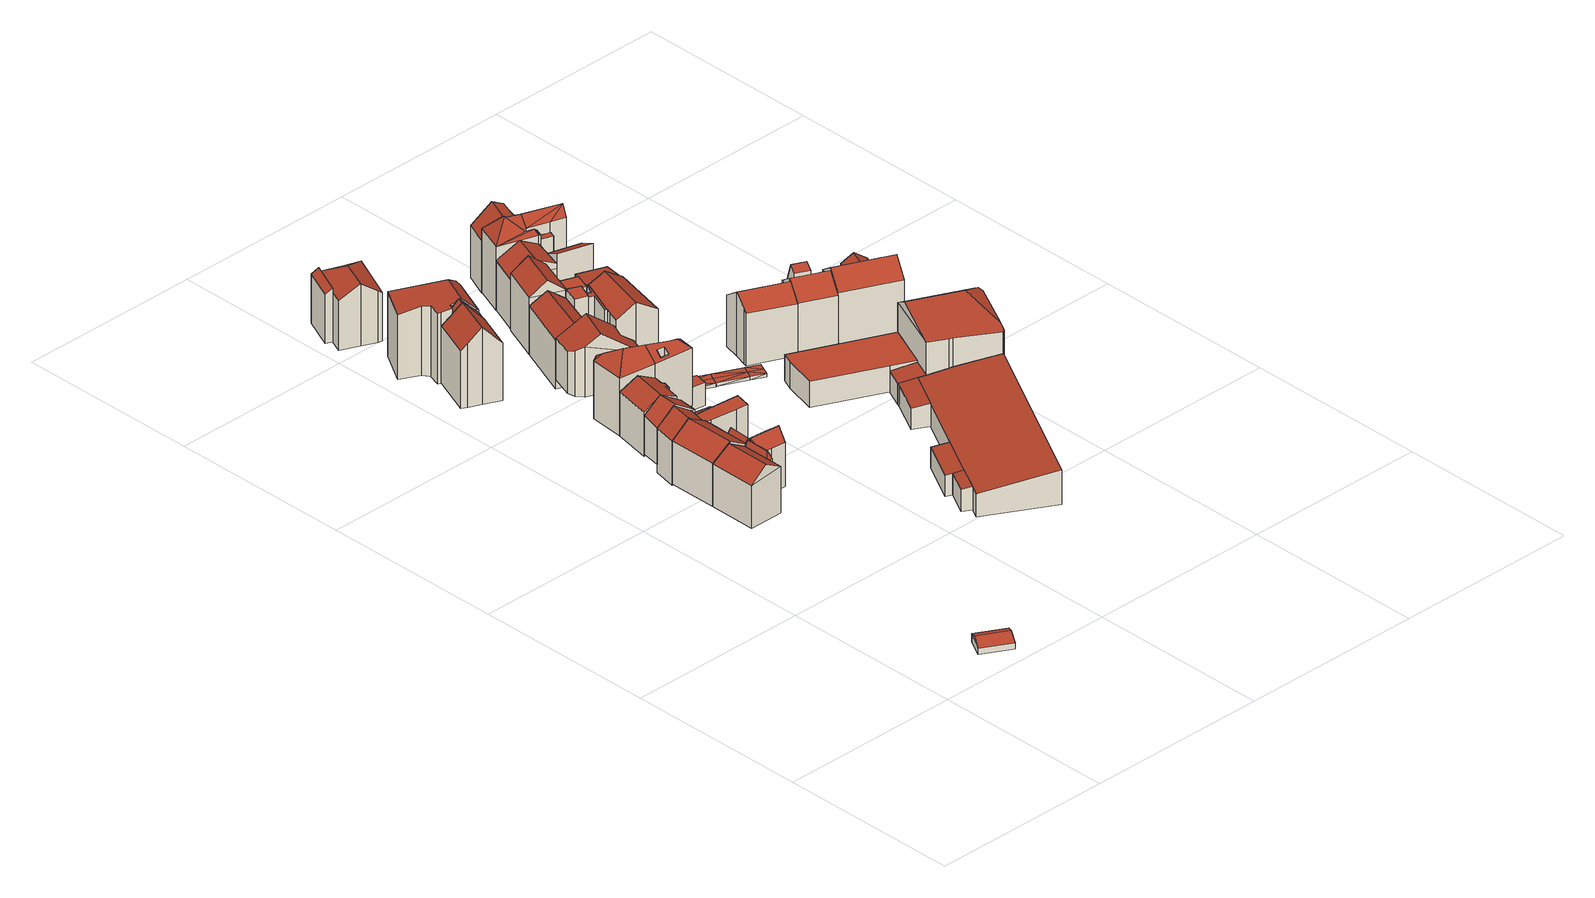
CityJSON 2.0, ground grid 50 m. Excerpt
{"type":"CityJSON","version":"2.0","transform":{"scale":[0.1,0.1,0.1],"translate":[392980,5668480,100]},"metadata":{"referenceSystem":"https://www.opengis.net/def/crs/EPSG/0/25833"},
"CityObjects":{
"building1":{"type":"Building","attributes":{"Dachtyp_tdc":"tdcGableRoof","Gemeindeschluessel":14627140,"Dachneigung":21.77,"QualitaetDacherkennung":27,"Geometrietyp2DReferenz":"3000","function":"31001_9998","roofType":"3100","measuredHeight":3},"geometry":[{"type":"MultiSurface","lod":"2","boundaries":[[[0,1,2,3]],[[1,4,5,2]],[[4,6,7,5]],[[6,0,3,7]],[[4,1,8]],[[0,6,9]],[[1,0,9,8]],[[6,4,8,9]],[[3,2,5,7]]],"semantics":{"surfaces":[{"type":"WallSurface"},{"type":"RoofSurface"},{"type":"GroundSurface"}],"values":[0,0,0,0,0,0,1,1,2]}}]},
"building2":{"type":"Building","attributes":{"Gemeindeschluessel":14627140,"Geometrietyp2DReferenz":"3000","function":"31001_9998","roofType":"9999"},"children":["building2-1","building2-2","building2-3"]},
"building2-1":{"type":"BuildingPart","attributes":{"Dachtyp_tdc":"tdcPolyFlatRoof","Dachneigung":28.81,"QualitaetDacherkennung":73,"Geometrietyp2DReferenz":"3000","roofType":"2100","measuredHeight":14.3},"parents":["building2"],"geometry":[{"type":"MultiSurface","lod":"2","boundaries":[[[10,11,12,13,14]],[[11,15,16,12]],[[15,17,18,16]],[[17,19,20,21,18]],[[19,17,15,11,10]],[[13,12,16,18,21]],[[14,20,19,10]],[[13,21,20,14]]],"semantics":{"surfaces":[{"type":"WallSurface"},{"type":"RoofSurface"},{"type":"GroundSurface"},{"type":"ClosureSurface"}],"values":[0,0,0,0,1,2,0,3]}}]},
"building2-2":{"type":"BuildingPart","attributes":{"Dachtyp_tdc":"tdcFreeFormRoof","Dachneigung":68.33,"QualitaetDacherkennung":37,"Geometrietyp2DReferenz":"3000","roofType":"5000","measuredHeight":14.23},"parents":["building2"],"geometry":[{"type":"MultiSurface","lod":"2","boundaries":[[[22,14,13,23]],[[24,25,26,27]],[[28,25,24]],[[29,28,24,20,14]],[[29,14,22]],[[28,29,22,25]],[[23,13,21,27,26]],[[27,21,20,24]],[[21,13,14,20]],[[23,26,25,22]]],"semantics":{"surfaces":[{"type":"WallSurface"},{"type":"RoofSurface"},{"type":"GroundSurface"},{"type":"ClosureSurface"}],"values":[0,0,1,1,0,1,2,0,3,3]}}]},
"building2-3":{"type":"BuildingPart","attributes":{"Dachtyp_tdc":"tdcGableRoof","Dachneigung":37.78,"QualitaetDacherkennung":64,"Geometrietyp2DReferenz":"3000","roofType":"3100","measuredHeight":15.37},"parents":["building2"],"geometry":[{"type":"MultiSurface","lod":"2","boundaries":[[[30,31,32,33]],[[31,34,22,23,32]],[[35,30,33,36]],[[34,31,37]],[[30,35,38]],[[31,30,38,37]],[[35,34,37,38]],[[33,32,23,26,36]],[[35,36,26,25,22,34]],[[25,26,23,22]]],"semantics":{"surfaces":[{"type":"WallSurface"},{"type":"RoofSurface"},{"type":"GroundSurface"},{"type":"ClosureSurface"}],"values":[0,0,0,0,0,1,1,2,0,3]}}]},
"building3":{"type":"Building","attributes":{"Gemeindeschluessel":14627140,"Geometrietyp2DReferenz":"3000","function":"31001_9998","roofType":"9999"},"children":["building3-1","building3-2","building3-3"]},
"building3-1":{"type":"BuildingPart","attributes":{"Dachtyp_tdc":"tdcPolyFlatRoof","Dachneigung":0,"QualitaetDacherkennung":39,"Geometrietyp2DReferenz":"3000","roofType":"1000","measuredHeight":10.81},"parents":["building3"],"geometry":[{"type":"MultiSurface","lod":"2","boundaries":[[[39,40,41,12]],[[42,43,44,45]],[[43,39,12,44]],[[43,42,40,39]],[[12,41,45,44]],[[45,41,40,42]]],"semantics":{"surfaces":[{"type":"WallSurface"},{"type":"RoofSurface"},{"type":"GroundSurface"},{"type":"ClosureSurface"}],"values":[0,0,0,1,2,3]}}]},
"building3-2":{"type":"BuildingPart","attributes":{"Dachtyp_tdc":"tdcGableRoof","Dachneigung":36.9,"QualitaetDacherkennung":68,"Geometrietyp2DReferenz":"3000","roofType":"3100","measuredHeight":15.71},"parents":["building3"],"geometry":[{"type":"MultiSurface","lod":"2","boundaries":[[[46,47,48,49,50]],[[47,51,32,48]],[[51,52,53,32]],[[52,54,55,53]],[[54,56,57,55]],[[56,58,59,57]],[[58,60,61,62,59]],[[54,52,51,47]],[[47,46,60,58,56,54]],[[62,49,48,32,53,55,57,59]],[[46,50,61,60]],[[50,49,62,61]]],"semantics":{"surfaces":[{"type":"WallSurface"},{"type":"RoofSurface"},{"type":"GroundSurface"},{"type":"ClosureSurface"}],"values":[0,0,0,0,0,0,0,1,1,2,0,3]}}]},
"building3-3":{"type":"BuildingPart","attributes":{"Dachtyp_tdc":"tdcFreeFormRoof","Dachneigung":72.67,"QualitaetDacherkennung":35,"Geometrietyp2DReferenz":"3000","roofType":"5000","measuredHeight":14.06},"parents":["building3"],"geometry":[{"type":"MultiSurface","lod":"2","boundaries":[[[63,50,49,41,40]],[[61,64,65,62]],[[66,64,61]],[[67,66,61,50]],[[67,50,63]],[[66,67,63,64]],[[41,49,62,65,45]],[[62,49,50,61]],[[45,65,64,63,40,42]],[[40,41,45,42]]],"semantics":{"surfaces":[{"type":"WallSurface"},{"type":"RoofSurface"},{"type":"GroundSurface"},{"type":"ClosureSurface"}],"values":[0,0,1,1,1,1,2,3,0,3]}}]},
"building4":{"type":"Building","attributes":{"Dachtyp_tdc":"tdcFreeFormRoof","Gemeindeschluessel":14627140,"Dachneigung":33.09,"QualitaetDacherkennung":61,"Geometrietyp2DReferenz":"3000","function":"31001_9998","roofType":"5000","measuredHeight":14.06},"geometry":[{"type":"MultiSurface","lod":"2","boundaries":[[[68,69,70,71]],[[69,72,73,70]],[[72,74,75,73]],[[74,76,77,75]],[[76,78,79,77]],[[78,68,71,79]],[[80,81,68,78]],[[76,74,72,69,81,80]],[[69,68,81]],[[78,76,80]],[[71,70,73,75,77,79]]],"semantics":{"surfaces":[{"type":"WallSurface"},{"type":"RoofSurface"},{"type":"GroundSurface"}],"values":[0,0,0,0,0,0,1,1,0,0,2]}}]},
"building5":{"type":"Building","attributes":{"Gemeindeschluessel":14627140,"Geometrietyp2DReferenz":"3000","function":"31001_9998","roofType":"9999"},"children":["building5-1","building5-2"]},
"building5-1":{"type":"BuildingPart","attributes":{"Dachtyp_tdc":"tdcGableRoof","Dachneigung":46.54,"QualitaetDacherkennung":65,"Geometrietyp2DReferenz":"3000","roofType":"3100","measuredHeight":21.14},"parents":["building5"],"geometry":[{"type":"MultiSurface","lod":"2","boundaries":[[[82,83,84,85]],[[83,86,87,84]],[[86,88,89,87]],[[88,90,91,89]],[[92,93,94,95,96]],[[93,82,85,94]],[[97,98,99,90,88,86,83,82]],[[82,93,92,97]],[[85,84,87,89,91,100,95,94]],[[101,98,97]],[[100,91,90,99,102]],[[102,99,98,101]],[[92,96,101,97]],[[100,102,96,95]],[[96,102,101]]],"semantics":{"surfaces":[{"type":"WallSurface"},{"type":"RoofSurface"},{"type":"GroundSurface"},{"type":"ClosureSurface"}],"values":[0,0,0,0,0,0,1,1,2,0,3,3,0,3,3]}}]},
"building5-2":{"type":"BuildingPart","attributes":{"Dachtyp_tdc":"tdcGableRoof","Dachneigung":46.47,"QualitaetDacherkennung":49,"Geometrietyp2DReferenz":"3000","roofType":"3100","measuredHeight":21.03},"parents":["building5"],"geometry":[{"type":"MultiSurface","lod":"2","boundaries":[[[103,104,105,91,90]],[[104,106,107,105]],[[106,96,95,107]],[[106,104,108]],[[104,103,109,108]],[[96,106,108,109,98,101]],[[91,105,107,95,100]],[[90,99,103]],[[91,100,102,99,90]],[[100,95,96,102]],[[109,103,99,98]],[[98,99,102,101]],[[101,102,96]]],"semantics":{"surfaces":[{"type":"WallSurface"},{"type":"RoofSurface"},{"type":"GroundSurface"},{"type":"ClosureSurface"}],"values":[0,0,0,0,1,1,2,0,3,3,0,3,3]}}]},
"building6":{"type":"Building","attributes":{"Gemeindeschluessel":14627140,"Geometrietyp2DReferenz":"3000","function":"31001_9998","roofType":"9999"},"children":["building6-1","building6-2"]},
"building6-1":{"type":"BuildingPart","attributes":{"Dachtyp_tdc":"tdcGableRoof","Dachneigung":38.22,"QualitaetDacherkennung":68,"Geometrietyp2DReferenz":"3000","roofType":"3100","measuredHeight":16.22},"parents":["building6"],"geometry":[{"type":"MultiSurface","lod":"2","boundaries":[[[110,111,112,113]],[[111,114,115,112]],[[114,78,116,115]],[[78,117,118,116]],[[117,119,120,121,118]],[[122,110,113,123,124]],[[117,78,114,111]],[[111,110,122,119,117]],[[113,112,115,116,118,121,123]],[[122,124,120,119]],[[124,123,121,120]]],"semantics":{"surfaces":[{"type":"WallSurface"},{"type":"RoofSurface"},{"type":"GroundSurface"},{"type":"ClosureSurface"}],"values":[0,0,0,0,0,0,1,1,2,0,3]}}]},
"building6-2":{"type":"BuildingPart","attributes":{"Dachtyp_tdc":"tdcPolyFlatRoof","Dachneigung":0,"QualitaetDacherkennung":61,"Geometrietyp2DReferenz":"3000","roofType":"1000","measuredHeight":10.93},"parents":["building6"],"geometry":[{"type":"MultiSurface","lod":"2","boundaries":[[[125,126,127,128]],[[126,129,130,127]],[[129,124,123,130]],[[120,131,132,121]],[[131,133,134,132]],[[133,135,136,134]],[[135,125,128,136]],[[135,133,131,120,124,129,126,125]],[[128,127,130,123,121,132,134,136]],[[121,123,124,120]]],"semantics":{"surfaces":[{"type":"WallSurface"},{"type":"RoofSurface"},{"type":"GroundSurface"},{"type":"ClosureSurface"}],"values":[0,0,0,0,0,0,0,1,2,3]}}]},
"building7":{"type":"Building","attributes":{"Dachtyp_tdc":"tdcGableRoof","Gemeindeschluessel":14627140,"Dachneigung":25.57,"QualitaetDacherkennung":84,"Geometrietyp2DReferenz":"3000","function":"31001_9998","roofType":"3100","measuredHeight":14.6},"geometry":[{"type":"MultiSurface","lod":"2","boundaries":[[[137,138,139,140]],[[138,141,142,139]],[[141,143,144,142]],[[143,145,146,144]],[[145,147,148,146]],[[147,149,150,148]],[[149,151,152,150]],[[151,153,154,152]],[[153,155,156,154]],[[155,137,140,156]],[[151,149,147,145]],[[145,143,141,138,137,155,153,151]],[[140,139,142,144,146,148,150,152,154,156]]],"semantics":{"surfaces":[{"type":"WallSurface"},{"type":"RoofSurface"},{"type":"GroundSurface"}],"values":[0,0,0,0,0,0,0,0,0,0,1,1,2]}}]},
"building8":{"type":"Building","attributes":{"Dachtyp_tdc":"tdcFreeFormRoof","Gemeindeschluessel":14627140,"Dachneigung":12.11,"QualitaetDacherkennung":19,"Geometrietyp2DReferenz":"3000","function":"31001_9998","roofType":"5000","measuredHeight":20.76},"geometry":[{"type":"MultiSurface","lod":"2","boundaries":[[[157,158,159,160]],[[158,161,162,159]],[[161,163,164,162]],[[163,165,166,164]],[[165,167,168,166]],[[167,169,170,168]],[[169,171,172,170]],[[171,173,174,172]],[[173,175,176,174]],[[175,177,178,176]],[[177,157,160,178]],[[179,180,163,161,181]],[[177,175,173,171,169,182,179,181,158,157]],[[167,165,180,179,182]],[[169,167,182]],[[165,163,180]],[[161,158,181]],[[160,159,162,164,166,168,170,172,174,176,178]]],"semantics":{"surfaces":[{"type":"WallSurface"},{"type":"RoofSurface"},{"type":"GroundSurface"}],"values":[0,0,0,0,0,0,0,0,0,0,0,1,1,1,0,0,0,2]}}]},
"building9":{"type":"Building","attributes":{"Gemeindeschluessel":14627140,"Geometrietyp2DReferenz":"3000","function":"31001_9998","roofType":"9999"},"children":["building9-1","building9-2"]},
"building9-1":{"type":"BuildingPart","attributes":{"Dachtyp_tdc":"tdcPolyFlatRoof","Dachneigung":31.42,"QualitaetDacherkennung":57,"Geometrietyp2DReferenz":"3000","roofType":"2100","measuredHeight":14.69},"parents":["building9"],"geometry":[{"type":"MultiSurface","lod":"2","boundaries":[[[183,184,185,186,187]],[[184,188,189,185]],[[188,190,191,192,189]],[[190,188,184,183]],[[186,185,189,192,193]],[[183,187,194,191,190]],[[187,186,193,194]],[[194,193,192,191]]],"semantics":{"surfaces":[{"type":"WallSurface"},{"type":"RoofSurface"},{"type":"GroundSurface"},{"type":"ClosureSurface"}],"values":[0,0,0,1,2,0,3,3]}}]},
"building9-2":{"type":"BuildingPart","attributes":{"Dachtyp_tdc":"tdcHipAndGableRoof","Dachneigung":33.36,"QualitaetDacherkennung":68,"Geometrietyp2DReferenz":"3000","roofType":"5000","measuredHeight":17.01},"parents":["building9"],"geometry":[{"type":"MultiSurface","lod":"2","boundaries":[[[195,196,197,198]],[[196,187,186,197]],[[194,191,192,193]],[[191,199,200,192]],[[199,201,202,200]],[[201,203,204,202]],[[203,205,206,204]],[[205,195,198,206]],[[201,199,191,194,207]],[[194,187,196,195,207]],[[195,205,203,201,207]],[[198,197,186,193,192,200,202,204,206]],[[193,186,187,194]]],"semantics":{"surfaces":[{"type":"WallSurface"},{"type":"RoofSurface"},{"type":"GroundSurface"},{"type":"ClosureSurface"}],"values":[0,0,0,0,0,0,0,0,1,1,1,2,3]}}]},
"building10":{"type":"Building","attributes":{"Dachtyp_tdc":"tdcFreeFormRoof","Gemeindeschluessel":14627140,"Dachneigung":38.58,"QualitaetDacherkennung":16,"Geometrietyp2DReferenz":"3000","function":"31001_9998","roofType":"5000","measuredHeight":19.74},"geometry":[{"type":"MultiSurface","lod":"2","boundaries":[[[208,209,210,211]],[[209,212,154,210]],[[213,214,215,216]],[[214,217,218,215]],[[217,219,220,218]],[[219,213,216,220]],[[212,221,150,154]],[[221,222,223,150]],[[222,224,225,223]],[[224,226,227,225]],[[226,208,211,227]],[[228,229,226,224,230,231]],[[230,224,222]],[[231,230,222,221]],[[212,228,231,221]],[[212,209,232,229,228],[213,219,217,214]],[[208,232,209]],[[232,208,226,229]],[[211,210,154,150,223,225,227],[216,215,218,220]]],"semantics":{"surfaces":[{"type":"WallSurface"},{"type":"RoofSurface"},{"type":"GroundSurface"}],"values":[0,0,0,0,0,0,0,0,0,0,0,1,1,1,1,1,1,1,2]}}]},
"building11":{"type":"Building","attributes":{"Dachtyp_tdc":"tdcPolyFlatRoof","Gemeindeschluessel":14627140,"Dachneigung":0,"QualitaetDacherkennung":41,"Geometrietyp2DReferenz":"3000","function":"31001_9998","roofType":"1000","measuredHeight":2.57},"geometry":[{"type":"MultiSurface","lod":"2","boundaries":[[[233,234,235,236]],[[234,237,238,235]],[[237,239,240,238]],[[239,241,242,240]],[[241,243,244,242]],[[243,245,246,244]],[[245,233,236,246]],[[245,243,241,239,237,234,233]],[[236,235,238,240,242,244,246]]],"semantics":{"surfaces":[{"type":"WallSurface"},{"type":"RoofSurface"},{"type":"GroundSurface"}],"values":[0,0,0,0,0,0,0,1,2]}}]},
"building12":{"type":"Building","attributes":{"Dachtyp_tdc":"tdcPolyFlatRoof","Gemeindeschluessel":14627140,"Dachneigung":28.75,"QualitaetDacherkennung":74,"Geometrietyp2DReferenz":"3000","function":"31001_9998","roofType":"2100","measuredHeight":7.41},"geometry":[{"type":"MultiSurface","lod":"2","boundaries":[[[247,248,136,249]],[[248,250,134,136]],[[250,251,252,134]],[[251,247,249,252]],[[251,250,248,247]],[[249,136,134,252]]],"semantics":{"surfaces":[{"type":"WallSurface"},{"type":"RoofSurface"},{"type":"GroundSurface"}],"values":[0,0,0,0,1,2]}}]},
"building13":{"type":"Building","attributes":{"Dachtyp_tdc":"tdcFreeFormRoof","Gemeindeschluessel":14627140,"Dachneigung":36.48,"QualitaetDacherkennung":34,"Geometrietyp2DReferenz":"3000","function":"31001_9998","roofType":"5000","measuredHeight":16.28},"geometry":[{"type":"MultiSurface","lod":"2","boundaries":[[[253,254,255,256]],[[254,257,258,255]],[[257,259,260,258]],[[259,261,262,260]],[[261,263,264,262]],[[263,265,266,264]],[[265,267,268,266]],[[267,253,256,268]],[[263,261,259,257,269,270]],[[270,269,254,253,267,265]],[[257,254,269]],[[265,263,270]],[[256,255,258,260,262,264,266,268]]],"semantics":{"surfaces":[{"type":"WallSurface"},{"type":"RoofSurface"},{"type":"GroundSurface"}],"values":[0,0,0,0,0,0,0,0,1,1,0,0,2]}}]},
"building14":{"type":"Building","attributes":{"Dachtyp_tdc":"tdcPolyFlatRoof","Gemeindeschluessel":14627140,"Dachneigung":0,"QualitaetDacherkennung":55,"Geometrietyp2DReferenz":"3000","function":"31001_9998","roofType":"1000","measuredHeight":6.31},"geometry":[{"type":"MultiSurface","lod":"2","boundaries":[[[271,272,273,274]],[[272,275,276,273]],[[275,277,278,276]],[[277,271,274,278]],[[277,275,272,271]],[[274,273,276,278]]],"semantics":{"surfaces":[{"type":"WallSurface"},{"type":"RoofSurface"},{"type":"GroundSurface"}],"values":[0,0,0,0,1,2]}}]},
"building15":{"type":"Building","attributes":{"Gemeindeschluessel":14627140,"Geometrietyp2DReferenz":"3000","function":"31001_9998","roofType":"9999"},"children":["building15-1","building15-2","building15-3","building15-4","building15-5"]},
"building15-1":{"type":"BuildingPart","attributes":{"Dachtyp_tdc":"tdcFreeFormRoof","Dachneigung":35.3,"QualitaetDacherkennung":29,"Geometrietyp2DReferenz":"3000","roofType":"5000","measuredHeight":16.73},"parents":["building15"],"geometry":[{"type":"MultiSurface","lod":"2","boundaries":[[[279,280,281,282]],[[283,284,285,286,287]],[[288,289,290,291,292]],[[289,293,294,290]],[[293,295,296,294]],[[295,279,282,296]],[[289,288,284,283,280,279]],[[279,295,293,289]],[[282,281,287,286,291,290,294,296]],[[287,281,280,283]],[[292,285,284,288]],[[292,291,286,285]]],"semantics":{"surfaces":[{"type":"WallSurface"},{"type":"RoofSurface"},{"type":"GroundSurface"},{"type":"ClosureSurface"}],"values":[0,0,0,0,0,0,1,1,2,3,0,3]}}]},
"building15-2":{"type":"BuildingPart","attributes":{"Dachtyp_tdc":"tdcPolyFlatRoof","Dachneigung":0,"QualitaetDacherkennung":29,"Geometrietyp2DReferenz":"3000","roofType":"1000","measuredHeight":15.89},"parents":["building15"],"geometry":[{"type":"MultiSurface","lod":"2","boundaries":[[[297,298,299,281,280]],[[298,300,301,302,299]],[[303,304,283,287,305,306]],[[304,303,300,298,297]],[[281,299,302,305,287]],[[306,301,300,303]],[[306,305,302,301]],[[280,283,304,297]],[[280,281,287,283]]],"semantics":{"surfaces":[{"type":"WallSurface"},{"type":"RoofSurface"},{"type":"GroundSurface"},{"type":"ClosureSurface"}],"values":[0,0,0,1,2,0,3,0,3]}}]},
"building15-3":{"type":"BuildingPart","attributes":{"Dachtyp_tdc":"tdcGableRoof","Dachneigung":31.24,"QualitaetDacherkennung":73,"Geometrietyp2DReferenz":"3000","roofType":"3100","measuredHeight":18.32},"parents":["building15"],"geometry":[{"type":"MultiSurface","lod":"2","boundaries":[[[307,308,309,310]],[[308,311,312,309]],[[311,313,314,312]],[[313,315,316,314]],[[315,317,318,319,316]],[[320,321,322,323,324]],[[315,313,311,308]],[[308,307,321,320,317,315]],[[322,310,309,312,314,316,319,323]],[[310,322,321,307]],[[324,318,317,320]],[[324,323,319,318]]],"semantics":{"surfaces":[{"type":"WallSurface"},{"type":"RoofSurface"},{"type":"GroundSurface"},{"type":"ClosureSurface"}],"values":[0,0,0,0,0,0,1,1,2,3,0,3]}}]},
"building15-4":{"type":"BuildingPart","attributes":{"Dachtyp_tdc":"tdcPolyFlatRoof","Dachneigung":3.16,"QualitaetDacherkennung":41,"Geometrietyp2DReferenz":"3000","roofType":"2100","measuredHeight":15.75},"parents":["building15"],"geometry":[{"type":"MultiSurface","lod":"2","boundaries":[[[301,325,326,302]],[[325,327,328,326]],[[327,329,307,310,328]],[[330,331,322,321]],[[330,332,333,331]],[[332,306,305,333]],[[306,332,330,321,329,327,325,301]],[[302,326,328,310,322,331,333,305]],[[321,307,329]],[[321,322,310,307]],[[302,305,306,301]]],"semantics":{"surfaces":[{"type":"WallSurface"},{"type":"RoofSurface"},{"type":"GroundSurface"},{"type":"ClosureSurface"}],"values":[0,0,0,0,0,0,1,2,0,3,3]}}]},
"building15-5":{"type":"BuildingPart","attributes":{"Dachtyp_tdc":"tdcPolyFlatRoof","Dachneigung":0,"QualitaetDacherkennung":55,"Geometrietyp2DReferenz":"3000","roofType":"1000","measuredHeight":6.3},"parents":["building15"],"geometry":[{"type":"MultiSurface","lod":"2","boundaries":[[[318,334,335,319]],[[334,292,291,335]],[[285,324,323,286]],[[285,292,334,318,324]],[[323,319,335,291,286]],[[319,323,324,318]],[[286,291,292,285]]],"semantics":{"surfaces":[{"type":"WallSurface"},{"type":"RoofSurface"},{"type":"GroundSurface"},{"type":"ClosureSurface"}],"values":[0,0,0,1,2,3,3]}}]},
"building16":{"type":"Building","attributes":{"BodenHoehe":102.98,"gemHoehe":0,"BauwerkHoehe":1,"Breite":4,"Gemeindeschluessel":"14627140","Geometrietyp2DReferenz":"3000","function":"53001_1800","measuredHeight":1},"geometry":[{"type":"MultiSurface","lod":"2","boundaries":[[[336,337,338]],[[338,337,339]],[[340,341,338]],[[338,341,336]],[[342,343,344]],[[344,343,340]],[[340,343,341]],[[345,342,346]],[[346,342,344]],[[338,339,347]],[[347,339,348]],[[340,338,349]],[[349,338,347]],[[344,340,349]],[[344,349,350]],[[346,344,351]],[[351,344,350]],[[339,337,352]],[[339,352,353]],[[337,336,354]],[[337,354,352]],[[336,341,355]],[[336,355,354]],[[341,343,356]],[[341,356,355]],[[343,342,357]],[[343,357,356]],[[342,345,358]],[[342,358,357]],[[345,346,359]],[[345,359,358]],[[346,351,360]],[[346,360,359]],[[351,350,361]],[[351,361,360]],[[350,349,362]],[[350,362,361]],[[349,347,363]],[[349,363,362]],[[347,348,364]],[[347,364,363]],[[348,339,353]],[[348,353,364]],[[365,352,354]],[[353,352,365]],[[365,355,366]],[[354,355,365]],[[367,356,357]],[[366,356,367]],[[355,356,366]],[[359,357,358]],[[367,357,359]],[[363,353,365]],[[364,353,363]],[[362,365,366]],[[363,365,362]],[[362,366,367]],[[361,362,367]],[[360,367,359]],[[361,367,360]]],"semantics":{"surfaces":[{"type":"RoofSurface"},{"type":"WallSurface"},{"type":"GroundSurface"}],"values":[0,0,0,0,0,0,0,0,0,0,0,0,0,0,0,0,0,1,1,1,1,1,1,1,1,1,1,1,1,1,1,1,1,1,1,1,1,1,1,1,1,1,1,2,2,2,2,2,2,2,2,2,2,2,2,2,2,2,2,2]}}]},
"building17":{"type":"Building","attributes":{"Gemeindeschluessel":14627140,"Geometrietyp2DReferenz":"3000","function":"31001_9998","roofType":"9999"},"children":["building17-1","building17-2","building17-3","building17-4"]},
"building17-1":{"type":"BuildingPart","attributes":{"Dachtyp_tdc":"tdcPolyFlatRoof","Dachneigung":4.3,"QualitaetDacherkennung":69,"Geometrietyp2DReferenz":"3000","roofType":"2100","measuredHeight":15.2},"parents":["building17"],"geometry":[{"type":"MultiSurface","lod":"2","boundaries":[[[368,369,328,312]],[[370,371,372,373]],[[371,374,375,372]],[[374,376,377,375]],[[376,368,312,377]],[[376,374,371,370,369,368]],[[312,328,373,372,375,377]],[[370,373,328,369]]],"semantics":{"surfaces":[{"type":"WallSurface"},{"type":"RoofSurface"},{"type":"GroundSurface"},{"type":"ClosureSurface"}],"values":[0,0,0,0,0,1,2,3]}}]},
"building17-2":{"type":"BuildingPart","attributes":{"Dachtyp_tdc":"tdcPolyFlatRoof","Dachneigung":0,"QualitaetDacherkennung":63,"Geometrietyp2DReferenz":"3000","roofType":"1000","measuredHeight":15.25},"parents":["building17"],"geometry":[{"type":"MultiSurface","lod":"2","boundaries":[[[378,379,299,328,369]],[[379,380,381,299]],[[382,383,370,373,384]],[[382,380,379,378,383]],[[373,328,299,381,384]],[[369,370,383,378]],[[369,328,373,370]],[[384,381,380,382]]],"semantics":{"surfaces":[{"type":"WallSurface"},{"type":"RoofSurface"},{"type":"GroundSurface"},{"type":"ClosureSurface"}],"values":[0,0,0,1,2,0,3,3]}}]},
"building17-3":{"type":"BuildingPart","attributes":{"Dachtyp_tdc":"tdcGableRoof","Dachneigung":37.67,"QualitaetDacherkennung":67,"Geometrietyp2DReferenz":"3000","roofType":"3100","measuredHeight":19.13},"parents":["building17"],"geometry":[{"type":"MultiSurface","lod":"2","boundaries":[[[385,386,387,296]],[[386,388,389,390,387]],[[391,385,296,381,380]],[[388,386,392]],[[385,391,393]],[[386,385,393,392]],[[391,388,392,393]],[[296,387,390,394,384,381]],[[391,380,382,384,394,395,389,388]],[[380,381,384,382]],[[395,394,390,389]]],"semantics":{"surfaces":[{"type":"WallSurface"},{"type":"RoofSurface"},{"type":"GroundSurface"},{"type":"ClosureSurface"}],"values":[0,0,0,0,0,1,1,2,0,3,3]}}]},
"building17-4":{"type":"BuildingPart","attributes":{"Dachtyp_tdc":"tdcPolyFlatRoof","Dachneigung":5.45,"QualitaetDacherkennung":50,"Geometrietyp2DReferenz":"3000","roofType":"2100","measuredHeight":6.09},"parents":["building17"],"geometry":[{"type":"MultiSurface","lod":"2","boundaries":[[[389,396,397,390]],[[396,398,399,397]],[[398,400,401,399]],[[400,395,394,401]],[[400,398,396,389,395]],[[394,390,397,399,401]],[[390,394,395,389]]],"semantics":{"surfaces":[{"type":"WallSurface"},{"type":"RoofSurface"},{"type":"GroundSurface"},{"type":"ClosureSurface"}],"values":[0,0,0,0,1,2,3]}}]},
"building18":{"type":"Building","attributes":{"Gemeindeschluessel":14627140,"Geometrietyp2DReferenz":"3000","function":"31001_9998","roofType":"9999"},"children":["building18-1","building18-2","building18-3","building18-4","building18-5","building18-6"]},
"building18-1":{"type":"BuildingPart","attributes":{"Dachtyp_tdc":"tdcPolyFlatRoof","Dachneigung":8.25,"QualitaetDacherkennung":83,"Geometrietyp2DReferenz":"3000","roofType":"2100","measuredHeight":6.39},"parents":["building18"],"geometry":[{"type":"MultiSurface","lod":"2","boundaries":[[[402,403,404,405]],[[403,406,407,404]],[[408,402,405,409]],[[408,410,406,403,402]],[[405,404,407,411,409]],[[411,407,406,410]],[[409,411,410,408]]],"semantics":{"surfaces":[{"type":"WallSurface"},{"type":"RoofSurface"},{"type":"GroundSurface"},{"type":"ClosureSurface"}],"values":[0,0,0,1,2,3,3]}}]},
"building18-2":{"type":"BuildingPart","attributes":{"Dachtyp_tdc":"tdcPolyFlatRoof","Dachneigung":8.52,"QualitaetDacherkennung":74,"Geometrietyp2DReferenz":"3000","roofType":"2100","measuredHeight":6.43},"parents":["building18"],"geometry":[{"type":"MultiSurface","lod":"2","boundaries":[[[412,413,414,415]],[[412,416,417,413]],[[418,416,412,415]],[[414,413,417,419]],[[418,419,417,416]],[[414,419,418,415]]],"semantics":{"surfaces":[{"type":"WallSurface"},{"type":"RoofSurface"},{"type":"GroundSurface"},{"type":"ClosureSurface"}],"values":[0,0,1,2,3,3]}}]},
"building18-3":{"type":"BuildingPart","attributes":{"Dachtyp_tdc":"tdcPolyFlatRoof","Dachneigung":0,"QualitaetDacherkennung":78,"Geometrietyp2DReferenz":"3000","roofType":"1000","measuredHeight":7.14},"parents":["building18"],"geometry":[{"type":"MultiSurface","lod":"2","boundaries":[[[420,421,422,423]],[[421,424,425,422]],[[424,426,427,425]],[[426,428,429,430,427]],[[431,420,423,432,433]],[[431,428,426,424,421,420]],[[423,422,425,427,430,432]],[[433,429,428,431]],[[433,432,430,429]]],"semantics":{"surfaces":[{"type":"WallSurface"},{"type":"RoofSurface"},{"type":"GroundSurface"},{"type":"ClosureSurface"}],"values":[0,0,0,0,0,1,2,0,3]}}]},
"building18-4":{"type":"BuildingPart","attributes":{"Dachtyp_tdc":"tdcPolyFlatRoof","Dachneigung":8.32,"QualitaetDacherkennung":79,"Geometrietyp2DReferenz":"3000","roofType":"2100","measuredHeight":6.4},"parents":["building18"],"geometry":[{"type":"MultiSurface","lod":"2","boundaries":[[[416,434,435,417]],[[434,436,437,435]],[[436,438,439,437]],[[438,436,434,416,418]],[[419,417,435,437,439]],[[416,417,419,418]],[[439,438,418,419]]],"semantics":{"surfaces":[{"type":"WallSurface"},{"type":"RoofSurface"},{"type":"GroundSurface"},{"type":"ClosureSurface"}],"values":[0,0,0,1,2,3,3]}}]},
"building18-5":{"type":"BuildingPart","attributes":{"Dachtyp_tdc":"tdcPolyFlatRoof","Dachneigung":8.35,"QualitaetDacherkennung":74,"Geometrietyp2DReferenz":"3000","roofType":"2100","measuredHeight":6.73},"parents":["building18"],"geometry":[{"type":"MultiSurface","lod":"2","boundaries":[[[433,432,407,406]],[[429,440,441,430]],[[440,429,433,406]],[[407,432,430,441,411]],[[430,432,433,429]],[[406,410,440]],[[406,407,411,410]],[[410,411,441,440]]],"semantics":{"surfaces":[{"type":"WallSurface"},{"type":"RoofSurface"},{"type":"GroundSurface"},{"type":"ClosureSurface"}],"values":[0,0,1,2,3,0,3,3]}}]},
"building18-6":{"type":"BuildingPart","attributes":{"Dachtyp_tdc":"tdcPolyFlatRoof","Dachneigung":8.43,"QualitaetDacherkennung":93,"Geometrietyp2DReferenz":"3000","roofType":"2100","measuredHeight":9.45},"parents":["building18"],"geometry":[{"type":"MultiSurface","lod":"2","boundaries":[[[442,443,444,445]],[[443,415,414,444]],[[408,409,439,438]],[[440,446,447,441]],[[446,448,449,447]],[[448,450,451,449]],[[450,442,445,451]],[[450,448,446,440,410,408,438,418,415,443,442]],[[445,444,414,419,439,409,411,441,447,449,451]],[[419,414,415,418]],[[438,439,419,418]],[[410,411,409,408]],[[441,411,410,440]]],"semantics":{"surfaces":[{"type":"WallSurface"},{"type":"RoofSurface"},{"type":"GroundSurface"},{"type":"ClosureSurface"}],"values":[0,0,0,0,0,0,0,1,2,3,3,3,3]}}]},
"building19":{"type":"Building","attributes":{"Gemeindeschluessel":14627140,"Geometrietyp2DReferenz":"3000","function":"31001_9998","roofType":"9999"},"children":["building19-1","building19-2"]},
"building19-1":{"type":"BuildingPart","attributes":{"Dachtyp_tdc":"tdcPolyFlatRoof","Dachneigung":28.2,"QualitaetDacherkennung":60,"Geometrietyp2DReferenz":"3000","roofType":"2100","measuredHeight":17.48},"parents":["building19"],"geometry":[{"type":"MultiSurface","lod":"2","boundaries":[[[452,453,454,455]],[[453,456,457,458,459,454]],[[460,452,455,461,462]],[[460,463,456,453,452]],[[455,454,459,461]],[[463,457,456]],[[462,461,459,458]],[[460,462,458,457,463]]],"semantics":{"surfaces":[{"type":"WallSurface"},{"type":"RoofSurface"},{"type":"GroundSurface"},{"type":"ClosureSurface"}],"values":[0,0,0,1,2,0,3,3]}}]},
"building19-2":{"type":"BuildingPart","attributes":{"Dachtyp_tdc":"tdcGableRoof","Dachneigung":31.16,"QualitaetDacherkennung":48,"Geometrietyp2DReferenz":"3000","roofType":"3100","measuredHeight":17.23},"parents":["building19"],"geometry":[{"type":"MultiSurface","lod":"2","boundaries":[[[464,465,466,467]],[[465,462,461,466]],[[458,468,469,459]],[[468,464,467,469]],[[468,470,471,472]],[[473,474,471,470,457,463]],[[458,457,470,468]],[[465,474,473,460,462]],[[464,472,471,474,465]],[[468,472,464]],[[467,466,461,459,469]],[[459,461,462,458]],[[463,460,473]],[[462,460,463,457,458]]],"semantics":{"surfaces":[{"type":"WallSurface"},{"type":"RoofSurface"},{"type":"GroundSurface"},{"type":"ClosureSurface"}],"values":[0,0,0,0,1,1,0,0,0,0,2,3,0,3]}}]},
"building20":{"type":"Building","attributes":{"Dachtyp_tdc":"tdcFreeFormRoof","Gemeindeschluessel":14627140,"Dachneigung":49.47,"QualitaetDacherkennung":20,"Geometrietyp2DReferenz":"3000","function":"31001_9998","roofType":"5000","measuredHeight":22.14},"geometry":[{"type":"MultiSurface","lod":"2","boundaries":[[[475,476,477,478]],[[476,479,480,477]],[[479,481,482,480]],[[481,483,484,482]],[[483,485,486,484]],[[485,487,488,486]],[[487,489,490,488]],[[489,491,492,490]],[[491,493,494,492]],[[493,495,496,494]],[[495,497,498,496]],[[497,475,478,498]],[[475,499,500]],[[475,501,499]],[[497,501,475]],[[501,497,495]],[[501,495,493]],[[499,501,493,491]],[[502,503,500,499,491,489]],[[504,502,489,487]],[[487,505,504]],[[485,505,487]],[[505,485,483]],[[505,483,481]],[[481,504,505]],[[481,502,504]],[[479,502,481]],[[502,476,503]],[[476,502,479]],[[500,503,476,475]],[[478,477,480,482,484,486,488,490,492,494,496,498]]],"semantics":{"surfaces":[{"type":"WallSurface"},{"type":"RoofSurface"},{"type":"GroundSurface"}],"values":[0,0,0,0,0,0,0,0,0,0,0,0,1,1,1,1,1,1,1,1,1,1,1,0,1,1,1,1,1,1,2]}}]},
"building21":{"type":"Building","attributes":{"Dachtyp_tdc":"tdcGableRoof","Gemeindeschluessel":14627140,"Dachneigung":35.73,"QualitaetDacherkennung":71,"Geometrietyp2DReferenz":"3000","function":"31001_9998","roofType":"3100","measuredHeight":17.59},"geometry":[{"type":"MultiSurface","lod":"2","boundaries":[[[506,507,508,509]],[[507,510,511,508]],[[510,512,513,511]],[[512,514,515,513]],[[514,516,517,515]],[[516,518,519,517]],[[518,520,521,519]],[[520,522,523,521]],[[522,524,525,523]],[[524,526,527,525]],[[526,506,509,527]],[[522,520,518,516,514]],[[514,512,510,507,506,526,524,522]],[[509,508,511,513,515,517,519,521,523,525,527]]],"semantics":{"surfaces":[{"type":"WallSurface"},{"type":"RoofSurface"},{"type":"GroundSurface"}],"values":[0,0,0,0,0,0,0,0,0,0,0,1,1,2]}}]},
"building22":{"type":"Building","attributes":{"Dachtyp_tdc":"tdcPolyFlatRoof","Gemeindeschluessel":14627140,"Dachneigung":0,"QualitaetDacherkennung":0,"Geometrietyp2DReferenz":"3000","BezugspunktDach":"2000","function":"31001_9998","measuredHeight":11.9},"geometry":[{"type":"MultiSurface","lod":"2","boundaries":[[[528,529,530,531,532]],[[532,531,533,534]],[[531,530,535,533]],[[530,529,536,535]],[[529,528,537,536]],[[528,532,534,537]],[[534,533,535,536,537]]],"semantics":{"surfaces":[{"type":"RoofSurface"},{"type":"WallSurface"},{"type":"GroundSurface"}],"values":[0,1,1,1,1,1,2]}}]},
"building23":{"type":"Building","attributes":{"Dachtyp_tdc":"tdcPolyFlatRoof","Gemeindeschluessel":14627140,"Dachneigung":0,"QualitaetDacherkennung":29,"Geometrietyp2DReferenz":"3000","function":"31001_9998","roofType":"1000","measuredHeight":2.52},"geometry":[{"type":"MultiSurface","lod":"2","boundaries":[[[538,539,540,541]],[[539,542,543,540]],[[542,544,545,543]],[[544,538,541,545]],[[544,542,539,538]],[[541,540,543,545]]],"semantics":{"surfaces":[{"type":"WallSurface"},{"type":"RoofSurface"},{"type":"GroundSurface"}],"values":[0,0,0,0,1,2]}}]},
"building24":{"type":"Building","attributes":{"Gemeindeschluessel":14627140,"Geometrietyp2DReferenz":"3000","function":"31001_9998","roofType":"9999"},"children":["building24-1","building24-2","building24-3"]},
"building24-1":{"type":"BuildingPart","attributes":{"Dachtyp_tdc":"tdcPolyFlatRoof","Dachneigung":0,"QualitaetDacherkennung":56,"Geometrietyp2DReferenz":"3000","roofType":"1000","measuredHeight":9.09},"parents":["building24"],"geometry":[{"type":"MultiSurface","lod":"2","boundaries":[[[546,547,548,549]],[[547,550,551,548]],[[552,553,554,555]],[[553,546,549,554]],[[553,552,550,547,546]],[[549,548,551,555,554]],[[555,551,550,552]]],"semantics":{"surfaces":[{"type":"WallSurface"},{"type":"RoofSurface"},{"type":"GroundSurface"},{"type":"ClosureSurface"}],"values":[0,0,0,0,1,2,3]}}]},
"building24-2":{"type":"BuildingPart","attributes":{"Dachtyp_tdc":"tdcPolyFlatRoof","Dachneigung":0,"QualitaetDacherkennung":25,"Geometrietyp2DReferenz":"3000","roofType":"1000","measuredHeight":11.87},"parents":["building24"],"geometry":[{"type":"MultiSurface","lod":"2","boundaries":[[[556,557,558,551,550]],[[559,560,561,562]],[[560,563,552,555,561]],[[563,560,559,557,556]],[[551,558,562,561,555]],[[562,558,557,559]],[[550,552,563,556]],[[550,551,555,552]]],"semantics":{"surfaces":[{"type":"WallSurface"},{"type":"RoofSurface"},{"type":"GroundSurface"},{"type":"ClosureSurface"}],"values":[0,0,0,1,2,3,0,3]}}]},
"building24-3":{"type":"BuildingPart","attributes":{"Dachtyp_tdc":"tdcGableRoof","Dachneigung":44.47,"QualitaetDacherkennung":79,"Geometrietyp2DReferenz":"3000","roofType":"3100","measuredHeight":19.52},"parents":["building24"],"geometry":[{"type":"MultiSurface","lod":"2","boundaries":[[[564,565,566,567]],[[565,568,569,566]],[[568,570,571,569]],[[570,572,573,571]],[[572,574,575,573]],[[574,576,577,575]],[[576,578,559,562,577]],[[579,564,567,558,557]],[[576,574,572,570]],[[570,568,565,564,579,578,576]],[[567,566,569,571,573,575,577,562,558]],[[579,557,559,578]],[[557,558,562,559]]],"semantics":{"surfaces":[{"type":"WallSurface"},{"type":"RoofSurface"},{"type":"GroundSurface"},{"type":"ClosureSurface"}],"values":[0,0,0,0,0,0,0,0,1,1,2,0,3]}}]},
"building25":{"type":"Building","attributes":{"Gemeindeschluessel":14627140,"Geometrietyp2DReferenz":"3000","function":"31001_9998","roofType":"9999"},"children":["building25-1","building25-2"]},
"building25-1":{"type":"BuildingPart","attributes":{"Dachtyp_tdc":"tdcGableRoof","Dachneigung":33.99,"QualitaetDacherkennung":68,"Geometrietyp2DReferenz":"3000","roofType":"3100","measuredHeight":17.73},"parents":["building25"],"geometry":[{"type":"MultiSurface","lod":"2","boundaries":[[[580,581,582]],[[580,583,584,581]],[[583,585,586,584]],[[585,587,588,586]],[[587,589,590,588]],[[589,591,592,590]],[[591,593,594,592]],[[593,595,596,594]],[[595,597,598,596]],[[597,599,600,601,598]],[[593,591,589,587,585]],[[585,583,580,599,597,595,593]],[[601,581,584,586,588,590,592,594,596,598]],[[582,581,601,600]],[[582,600,599,580]]],"semantics":{"surfaces":[{"type":"WallSurface"},{"type":"RoofSurface"},{"type":"GroundSurface"},{"type":"ClosureSurface"}],"values":[0,0,0,0,0,0,0,0,0,0,1,1,2,3,3]}}]},
"building25-2":{"type":"BuildingPart","attributes":{"Dachtyp_tdc":"tdcGableRoof","Dachneigung":66.79,"QualitaetDacherkennung":12,"Geometrietyp2DReferenz":"3000","roofType":"3100","measuredHeight":16.25},"parents":["building25"],"geometry":[{"type":"MultiSurface","lod":"2","boundaries":[[[602,582,581,603]],[[600,604,605,601]],[[604,602,603,605]],[[602,604,606,607]],[[608,609,607,606]],[[609,580,582]],[[602,607,609,582]],[[600,599,608,606,604]],[[603,581,601,605]],[[601,581,582,600]],[[599,580,609,608]],[[582,580,599,600]]],"semantics":{"surfaces":[{"type":"WallSurface"},{"type":"RoofSurface"},{"type":"GroundSurface"},{"type":"ClosureSurface"}],"values":[0,0,0,1,1,0,0,0,2,3,0,3]}}]},
"building26":{"type":"Building","attributes":{"Dachtyp_tdc":"tdcFreeFormRoof","Gemeindeschluessel":14627140,"Dachneigung":10.14,"QualitaetDacherkennung":28,"Geometrietyp2DReferenz":"3000","function":"31001_9998","roofType":"5000","measuredHeight":18.14},"geometry":[{"type":"MultiSurface","lod":"2","boundaries":[[[610,611,612,427]],[[611,613,614,612]],[[613,615,616,614]],[[615,617,618,616]],[[617,619,451,618]],[[619,620,449,451]],[[620,621,447,449]],[[621,622,441,447]],[[622,610,427,441]],[[615,623,624,625]],[[624,623,613,611,610,626]],[[617,625,624,626,622,621,620,619]],[[615,613,623]],[[617,615,625]],[[610,622,626]],[[427,612,614,616,618,451,449,447,441]]],"semantics":{"surfaces":[{"type":"WallSurface"},{"type":"RoofSurface"},{"type":"GroundSurface"}],"values":[0,0,0,0,0,0,0,0,0,1,1,1,0,0,0,2]}}]},
"building27":{"type":"Building","attributes":{"Dachtyp_tdc":"tdcFreeFormRoof","Gemeindeschluessel":14627140,"Dachneigung":35.53,"QualitaetDacherkennung":49,"Geometrietyp2DReferenz":"3000","function":"31001_9998","roofType":"5000","measuredHeight":18.7},"geometry":[{"type":"MultiSurface","lod":"2","boundaries":[[[627,628,629,584]],[[628,630,631,629]],[[630,632,633,631]],[[632,634,635,633]],[[634,636,637,635]],[[636,638,639,637]],[[638,640,590,639]],[[640,641,588,590]],[[641,627,584,588]],[[641,642,627]],[[642,641,640]],[[643,644,642,640,638]],[[643,638,636]],[[645,644,643,636,634]],[[646,645,634,632]],[[646,632,630]],[[644,645,646,630,628]],[[642,644,628,627]],[[584,629,631,633,635,637,639,590,588]]],"semantics":{"surfaces":[{"type":"WallSurface"},{"type":"RoofSurface"},{"type":"GroundSurface"}],"values":[0,0,0,0,0,0,0,0,0,0,0,1,0,1,1,0,1,1,2]}}]}
},
"vertices":[
[225,5,59],[148,48,59],[148,48,42],[225,5,42],[175,96,66],[175,96,42],[252,53,66],[252,53,42],[165,77,72],[241,34,72],
[290,941,160],[374,933,160],[374,933,17],[290,941,17],[290,941,137],[358,896,138],[358,896,17],[317,899,138],[317,899,17],[290,902,138],[290,902,137],[290,902,17],
[272,943,137],[272,943,17],[289,868,137],[272,868,137],[272,868,17],[289,868,17],[281,877,159],[281,942,159],
[178,823,134],[179,952,134],[179,952,17],[178,823,17],[272,943,145],[272,823,145],[272,823,17],[226,947,171],[225,823,171],
[374,933,125],[297,941,125],[297,941,17],[298,983,125],[390,975,125],[390,975,17],[298,983,17],
[283,942,145],[231,947,174],[231,947,17],[283,942,17],[283,942,134],[179,952,135],[180,1086,135],[180,1086,17],[232,1085,174],[232,1085,17],[284,1083,145],[284,1083,17],[284,1048,145],[284,1048,17],[283,1014,145],[283,1014,134],[283,1014,17],
[297,941,134],[298,1014,134],[298,1014,17],[291,1007,158],[290,949,157],
[205,1203,139],[307,1200,140],[307,1200,34],[205,1203,34],[312,1200,137],[312,1200,34],[319,1200,132],[319,1200,34],[308,1142,137],[308,1142,34],[194,1150,134],[194,1150,34],[250,1146,175],[254,1201,175],
[84,1613,247],[52,1627,210],[52,1627,35],[84,1613,35],[37,1636,191],[37,1636,35],[81,1745,191],[81,1745,35],[104,1732,219],[104,1732,35],[171,1695,193],[130,1592,193],[130,1592,35],[171,1695,35],[171,1695,191],[127,1720,247],[126,1720,245],[105,1732,221],[127,1720,35],[127,1720,244],[127,1720,211],
[104,1732,221],[111,1745,223],[111,1745,35],[183,1725,192],[183,1725,35],[133,1739,246],[125,1720,246],
[284,1083,140],[233,1085,175],[233,1085,13],[284,1083,13],[180,1086,134],[180,1086,13],[194,1150,13],[245,1147,175],[245,1147,13],[295,1143,141],[295,1143,122],[295,1143,13],[289,1109,140],[289,1109,13],[289,1109,122],
[427,1089,122],[394,1092,122],[394,1092,13],[427,1089,13],[320,1101,122],[320,1101,13],[308,1142,122],[308,1142,13],[344,1140,122],[344,1140,13],[437,1132,122],[437,1132,13],
[332,1265,142],[328,1247,141],[328,1247,27],[332,1265,27],[318,1249,147],[318,1249,27],[307,1200,147],[307,1200,27],[256,1201,173],[256,1201,27],[205,1203,148],[205,1203,27],[226,1305,148],[226,1305,27],[277,1298,173],[277,1298,27],[327,1291,147],[327,1291,27],[322,1267,147],[322,1267,27],
[72,1801,223],[21,1826,211],[21,1826,34],[72,1801,34],[75,1914,210],[75,1914,34],[212,1854,200],[212,1854,34],[223,1825,201],[223,1825,34],[183,1725,198],[183,1725,34],[111,1745,235],[111,1745,34],[104,1732,235],[104,1732,34],[81,1745,229],[81,1745,34],[74,1748,228],[74,1748,34],[85,1783,227],[85,1783,34],[176,1818,242],[219,1837,210],[73,1910,214],[140,1737,242],
[24,2043,182],[7,2050,171],[7,2050,36],[24,2043,36],[24,2043,172],[45,2135,171],[45,2135,36],[63,2129,183],[63,2129,172],[63,2129,36],[63,2128,36],[63,2128,172],
[58,1985,206],[8,2007,172],[8,2007,36],[58,1985,36],[121,2110,170],[121,2110,36],[165,2092,171],[165,2092,36],[108,1965,170],[108,1965,36],[98,1968,177],[98,1968,36],[91,2060,206],
[442,1326,185],[436,1280,185],[436,1280,27],[442,1326,27],[327,1291,185],[349,1296,191],[372,1293,191],[372,1293,27],[349,1296,27],[373,1308,203],[373,1308,27],[351,1311,203],[351,1311,27],[226,1305,185],[235,1400,185],[235,1400,27],[255,1412,185],[255,1412,27],[405,1340,185],[405,1340,27],[332,1331,217],[394,1313,208],[256,1387,203],[279,1347,224],[413,1309,206],
[346,1200,51],[319,1200,51],[319,1200,25],[346,1200,25],[312,1200,51],[312,1200,25],[320,1235,51],[320,1235,25],[350,1237,51],[350,1237,25],[436,1221,51],[436,1221,25],[435,1197,51],[435,1197,25],
[446,1167,67],[437,1132,87],[446,1167,13],[344,1140,87],[347,1175,67],[347,1175,13],
[258,1508,151],[279,1570,148],[279,1570,35],[258,1508,35],[415,1516,146],[415,1516,35],[397,1477,147],[397,1477,35],[429,1466,123],[429,1466,35],[407,1414,123],[407,1414,35],[277,1470,172],[277,1470,35],[262,1488,159],[262,1488,35],[350,1542,198],[313,1454,198],
[436,1280,76],[442,1326,76],[442,1326,13],[436,1280,13],[480,1310,76],[480,1310,13],[472,1275,76],[472,1275,13],
[380,1699,175],[421,1681,143],[421,1681,9],[380,1699,9],[404,1635,143],[379,1567,143],[379,1567,72],[379,1567,9],[404,1635,9],[368,1535,143],[323,1552,177],[323,1552,9],[368,1535,9],[368,1535,72],[279,1570,143],[279,1570,9],[338,1717,143],[338,1717,9],
[421,1681,168],[456,1666,168],[456,1666,9],[444,1639,168],[444,1639,165],[444,1639,9],[437,1623,168],[404,1635,168],[437,1623,9],[437,1623,164],
[472,1660,166],[512,1645,193],[512,1645,9],[472,1660,9],[555,1630,165],[555,1630,9],[524,1482,158],[524,1482,9],[470,1499,193],[470,1499,9],[420,1515,159],[420,1515,72],[420,1515,9],[432,1548,160],[436,1560,161],[436,1560,9],[432,1548,9],[432,1548,72],
[457,1634,165],[457,1634,9],[469,1661,167],[469,1661,9],[472,1660,167],[430,1563,161],[430,1563,9],[451,1618,164],[451,1618,9],
[415,1516,72],[415,1516,9],
[603,1260,40],[639,1243,40],[612,1278,40],[648,1261,40],[536,1313,40],[528,1295,40],[462,1327,40],[527,1295,40],[471,1345,40],[444,1336,40],[453,1354,40],[620,1296,40],[656,1279,40],[545,1331,40],[480,1363,40],[462,1372,40],[639,1243,30],[648,1261,30],[603,1260,30],[528,1295,30],[527,1295,30],[462,1327,30],[444,1336,30],[453,1354,30],[462,1372,30],[480,1363,30],[545,1331,30],[620,1296,30],[656,1279,30],[612,1278,30],[536,1313,30],[471,1345,30],
[555,1630,161],[469,1661,161],[486,1706,158],[487,1706,158],[487,1706,9],[486,1706,9],[494,1724,156],[494,1724,9],[569,1695,156],[569,1695,9],
[469,1661,162],[456,1666,162],[423,1680,162],[423,1680,9],[440,1723,162],[486,1706,162],[440,1723,9],
[338,1717,164],[380,1821,165],[380,1821,9],[466,1792,166],[466,1792,70],[466,1792,9],[423,1680,165],[424,1807,201],[381,1699,201],[455,1763,9],[455,1763,67],
[582,1754,70],[582,1754,9],[573,1712,66],[573,1712,9],[498,1735,66],[498,1735,9],
[713,843,94],[762,932,94],[762,932,37],[713,843,37],[766,941,94],[766,941,37],[754,820,101],[754,820,37],[809,919,101],[809,919,37],
[551,514,97],[551,514,37],[575,501,37],[575,501,101],[586,577,97],[586,577,37],[610,565,101],[610,565,37],
[612,1073,108],[636,1163,108],[636,1163,37],[612,1073,37],[651,1196,108],[651,1196,37],[904,1082,108],[904,1082,37],[852,964,108],[852,964,104],[852,964,37],[790,992,108],[790,992,37],[790,992,94],
[570,586,94],[570,586,37],[631,695,94],[631,695,37],[670,672,101],[670,672,37],
[827,909,104],[827,909,37],
[738,373,131],[559,473,101],[559,473,37],[738,373,37],[877,885,112],[877,885,37],[886,881,114],[886,881,37],[989,821,131],[989,821,37],
[596,1807,157],[582,1754,187],[582,1754,12],[596,1807,12],[493,1783,184],[493,1783,158],[493,1783,145],[493,1783,12],[508,1832,157],[508,1832,12],[508,1832,145],[507,1828,159],
[414,1903,145],[519,1870,145],[519,1870,12],[414,1903,12],[380,1821,145],[380,1821,12],[442,1800,184],[472,1885,184],[414,1903,147],[508,1832,159],[519,1870,160],
[414,1903,184],[446,1983,184],[446,1983,10],[414,1903,10],[542,1951,184],[542,1951,10],[635,1919,184],[635,1919,10],[617,1879,184],[617,1879,10],[578,1892,184],[578,1892,10],[519,1910,184],[519,1910,10],[506,1911,184],[506,1911,10],[506,1897,184],[506,1897,10],[531,1889,184],[531,1889,10],[524,1868,184],[524,1868,10],[519,1870,184],[519,1870,10],[495,1889,197],[467,1928,231],[517,1882,197],[478,1941,219],[468,1934,230],[523,1933,211],[626,1899,210],
[699,1379,175],[728,1366,175],[728,1366,36],[699,1379,36],[727,1362,178],[727,1362,36],[785,1336,178],[785,1336,36],[766,1293,212],[766,1293,36],[747,1251,178],[747,1251,36],[633,1303,179],[633,1303,36],[635,1313,186],[635,1313,36],[645,1348,212],[645,1348,36],[657,1393,178],[657,1393,36],[697,1375,178],[697,1375,36],
[531,1889,156],[572,1875,156],[578,1892,156],[506,1911,156],[506,1897,156],[506,1911,37],[506,1897,37],[578,1892,37],[572,1875,37],[531,1889,37],
[524,1868,64],[531,1889,64],[531,1889,38],[524,1868,38],[572,1875,64],[572,1875,38],[566,1855,64],[566,1855,38],
[641,1925,98],[610,1936,98],[610,1936,7],[641,1925,7],[618,1961,98],[618,1961,7],[627,1986,98],[660,1973,98],[660,1973,7],[627,1986,7],
[618,1961,126],[539,1988,126],[539,1988,7],[549,2017,126],[604,1995,126],[604,1995,7],[549,2017,7],[627,1986,126],
[532,1967,190],[546,1962,183],[546,1962,7],[532,1967,7],[542,1951,183],[542,1951,7],[498,1966,202],[498,1966,7],[446,1983,148],[446,1983,7],[473,2047,150],[473,2047,7],[522,2028,202],[522,2028,7],[549,2017,190],[539,1988,190],
[855,1318,179],[855,1318,37],[855,1318,147],[882,1305,179],[882,1305,37],[860,1257,215],[860,1257,37],[847,1230,194],[847,1230,37],[838,1210,179],[838,1210,37],[747,1251,179],[747,1251,37],[769,1299,215],[769,1299,37],[785,1336,187],[785,1336,37],[791,1347,179],[791,1347,37],[819,1335,179],[819,1335,147],[819,1335,37],
[875,1361,147],[875,1361,37],[838,1378,147],[838,1378,37],[829,1357,200],[865,1341,200],[819,1335,190],[855,1318,190],
[904,1082,188],[905,1081,188],[905,1081,37],[1075,1004,187],[1075,1004,37],[1082,983,187],[1082,983,37],[993,823,191],[993,823,37],[989,821,190],[886,881,192],[877,885,192],[827,909,193],[1078,995,191],[1020,977,218],[1007,849,196],[885,1039,218],
[882,1305,186],[925,1285,186],[925,1285,37],[930,1295,186],[930,1295,37],[989,1269,186],[989,1269,37],[984,1259,186],[984,1259,37],[1029,1238,186],[1029,1238,37],[985,1143,186],[985,1143,37],[838,1210,186],[847,1230,186],[860,1257,224],[1007,1190,224],[951,1216,224],[941,1243,209],[959,1282,209]
]}
